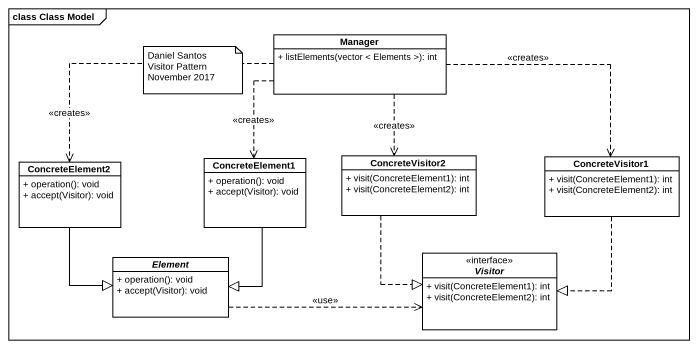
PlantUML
@startuml
mainframe class Class Model
hide circle
hide empty members
skinparam classAttributeIconSize 0
class Manager {
  + listElements(vector < Elements >): int
}
class ConcreteElement2 {
  + operation(): void
  + accept(Visitor): void
}
class ConcreteElement1 {
  + operation(): void
  + accept(Visitor): void
}
class ConcreteVisitor2 {
  + visit(ConcreteElement1): int
  + visit(ConcreteElement2): int
}
class ConcreteVisitor1 {
  + visit(ConcreteElement1): int
  + visit(ConcreteElement2): int
}
abstract class Element {
  + operation(): void
  + accept(Visitor): void
}
interface Visitor {
  + visit(ConcreteElement1): int
  + visit(ConcreteElement2): int
}
Manager .left.> ConcreteElement2 : <<creates>>
Manager ..> ConcreteElement1 : <<creates>>
Manager ..> ConcreteVisitor2 : <<creates>>
Manager .right.> ConcreteVisitor1 : <<creates>>
ConcreteElement2 --|> Element
ConcreteElement1 --|> Element
ConcreteVisitor2 ..|> Visitor
ConcreteVisitor1 ..|> Visitor
Element .right.> Visitor : <<use>>
note as N1
  Daniel Santos
  Visitor Pattern
  November 2017
end note
@enduml
